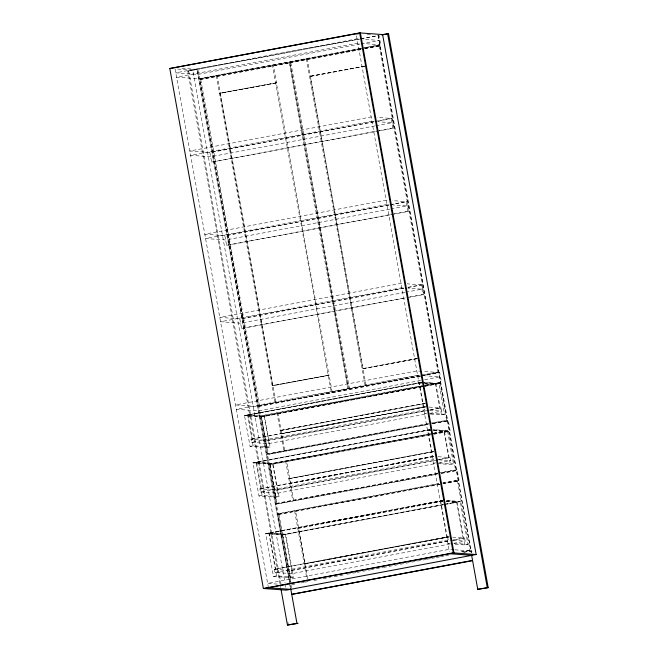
<?xml version="1.0" encoding="UTF-8"?>
<svg xmlns="http://www.w3.org/2000/svg" width="658" height="658" viewBox="0 0 658 658"><rect width="100%" height="100%" fill="white"/><g stroke="black" fill="none" stroke-linecap="round" stroke-linejoin="round"><path stroke-width="0.49" stroke-dasharray="3.29 2.47" d="M279.987 583.588L187.777 71.105L359.91 38.806M360.913 38.616L379.024 35.466L380.76 45.098L364.598 48.133M187.777 71.105L359.827 39.069M360.839 38.88L379.024 35.466M360.099 44.004L197.935 74.428L175.76 72.832L357.064 38.814L359.079 38.962M361.11 43.815L379.238 40.409L363.109 39.25M360.88 48.338L198.716 78.763L176.541 77.167L357.845 43.148L359.86 43.296M361.884 48.149L380.02 44.744L363.89 43.584M360.633 48.634L198.996 78.96L363.586 48.322M364.672 47.87L380.76 45.098M199.843 79.552L290.12 62.847L348.789 388.944L259.449 405.706L258.512 405.641L199.843 79.552L290.12 62.847M419.228 375.726L348.567 388.746L289.898 62.65L360.625 49.383M364.581 48.634L380.176 45.953L364.54 48.889M289.898 62.65L363.561 49.07M364.664 66.047L309.54 76.394L364.59 66.302M364.425 66.293L310.305 76.443L362.912 368.825L417.032 358.668M276.541 82.826L219.484 93.288L276.541 82.826L273.506 65.965L272.577 65.899L331.245 391.995L332.183 392.061L329.148 375.2L272.091 385.67L329.148 375.2M374.048 121.623L209.877 152.426L211.613 162.057L212.542 162.131L375.71 131.51M375.06 121.434L391.173 118.407L392.908 128.039L393.846 128.113L392.11 118.473L377.157 117.404M373.983 121.878L210.807 152.492L189.849 150.986L371.145 116.968L373.152 117.116M378.005 121.121L392.11 118.473M374.83 125.958L210.659 156.76L190.631 155.321L371.926 121.302L373.933 121.45M375.841 125.768L391.954 122.742L377.939 121.738M211.613 162.057L377.799 130.876M378.811 130.687L392.908 128.039M376.721 131.32L393.846 128.113M389.026 204.827L224.847 235.638L226.582 245.269L227.512 245.335L390.688 214.722M390.029 204.638L406.142 201.619L407.878 211.251L408.815 211.317L407.08 201.685L392.127 200.608M388.952 205.09L225.784 235.704L204.819 234.199L386.123 200.18L388.121 200.32M389.955 204.901L407.08 201.685M389.807 209.162L225.628 239.973L205.6 238.533L386.904 204.515L388.903 204.654M390.811 208.981L406.924 205.954L392.908 204.942M226.582 245.269L392.768 214.089M393.78 213.899L407.878 211.251M391.691 214.533L408.815 211.317M403.996 288.039L239.816 318.842L241.552 328.482L406.66 297.737M408.026 287.283L421.12 284.824L422.847 294.463L423.785 294.529L422.049 284.898L407.096 283.82M403.922 288.294L240.754 318.916L219.797 317.403L401.092 283.384L403.091 283.532M407.952 287.538L422.049 284.898M404.777 292.374L240.598 323.177L220.57 321.737L401.874 287.719L403.872 287.867M405.78 292.185L421.901 289.166L407.878 288.155M241.552 328.482L405.731 297.671M409.761 296.914L422.847 294.463M407.672 297.556L423.785 294.529M417.271 358.429L362.147 368.768L419.204 358.306M258.512 405.641L348.789 388.944M348.567 388.746L419.302 375.471M421.301 375.093L438.853 372.05L422.239 375.167M420.577 375.981L257.697 406.545L235.523 404.95L416.818 370.931L421.86 371.293M421.581 375.792L438.993 372.527L422.864 371.367M420.495 376.236L257.936 406.496M421.507 376.047L439.692 372.634L441.428 382.273L425.265 385.3M420.635 380.447L258.479 410.88L236.296 409.284L417.6 375.266L419.615 375.405M424.665 379.691L439.774 376.861L423.645 375.702M270.134 447.029L253.141 445.811L247.589 414.984L264.582 416.201L270.134 447.029L267.049 447.613L250.056 446.387L244.505 415.56L422.008 382.257M422.033 382.397L244.537 415.708L261.53 416.925L423.851 386.468M248.173 415.165L419.5 383.022M424.328 385.234L259.663 416.136L424.254 385.489M425.339 385.045L441.428 382.273M423.3 386.172L260.51 416.72L267.181 453.806L268.119 453.88L428.893 423.711M425.249 385.81L440.844 383.129L261.44 416.785L244.505 415.56M422.263 386.476L264.031 416.169L268.365 440.251L268.916 440.284M423.275 386.287L435.366 384.017L439.7 408.1L440.251 408.141M424.854 386.279L439.026 383.622L424.032 382.545M425.323 403.222L280.152 430.464L425.249 403.477M425.076 403.469L280.917 430.521L281.525 433.885L425.685 406.841M250.978 439.24L424.204 406.743L424.772 409.868L251.537 442.373L250.978 439.24L267.971 440.465L441.197 407.96L441.765 411.094L427.659 413.742M251.924 439.067L424.92 406.784M426.861 406.66L280.76 433.836M268.365 440.251L425.586 410.748M429.616 409.992L439.7 408.1M250.056 446.387L253.141 445.811M426.787 413.224L424.468 413.66L426.466 413.808M251.537 442.373L268.53 443.599L426.655 413.931M430.472 414.096L441.46 414.885L444.545 414.301L439.001 383.474L424.007 382.397M267.181 453.806L428.958 423.456M429.97 423.267L447.514 420.215L430.908 423.333M428.226 424.336L266.597 454.662L428.152 424.591M432.273 423.579L448.361 420.807L450.088 430.439L433.351 433.482M432.191 423.834L448.361 420.807M279.058 496.642L262.065 495.425L256.085 462.187L273.078 463.405L279.058 496.642L275.973 497.226L258.981 496L253.001 462.763L430.505 429.46M430.529 429.6L253.026 462.911L270.019 464.129M256.661 462.368L427.996 430.225M429.748 433.869L272.527 463.372L277.289 489.865L277.849 489.897M433.778 433.112L443.862 431.22L448.624 457.713L449.175 457.754M432.314 433.532L268.332 464.301L432.339 433.671M432.997 433.4L450.088 430.439M437.817 473.324L277.043 503.485L276.105 503.419L269.171 464.885L431.961 434.346M433.918 433.976L449.513 431.294L433.877 434.231M269.171 464.885L432.898 434.412M432.98 451.577L288.821 478.629L433.918 451.643M433.745 451.635L289.586 478.687L290.449 483.498L436.797 456.084M259.902 488.853L433.137 456.356L433.696 459.481L260.469 491.987L259.902 488.853L276.895 490.078L450.13 457.573L450.689 460.707L439.61 462.788M260.856 488.68L432.734 456.57L427.971 430.077M433.844 456.397L289.685 483.449L290.622 483.515M277.289 489.865L435.522 460.172M436.534 459.983L448.624 457.713M258.981 496L262.065 495.425M435.711 462.837L433.4 463.273L436.394 463.487M260.469 491.987L277.462 493.212L435.58 463.536M437.397 463.561L450.393 464.499L453.477 463.915L447.498 430.686L433.499 429.674M276.105 503.419L437.891 473.069M438.894 472.88L456.446 469.828L439.832 472.946M437.159 473.949L275.529 504.275L437.085 474.204M441.197 473.192L457.285 470.412L459.021 480.052L442.859 483.079M441.123 473.447L457.285 470.412M438.886 483.581L277.257 513.914L438.812 483.844M442.933 482.824L459.021 480.052M290.219 581.853L278.104 514.498L440.893 483.959M442.842 483.589L458.437 480.908L443.78 483.655M278.104 514.498L441.822 484.025M293.534 577.082L276.541 575.865L268.826 532.988L285.819 534.214L293.534 577.082L290.449 577.666L273.457 576.441L265.742 533.572L443.245 500.269M443.27 500.409L265.766 533.712L282.759 534.938L443.064 504.859M269.402 533.177L440.737 501.026M442.916 501.001L297.745 528.242L298.683 528.308M442.842 501.256L298.51 528.3L304.925 563.939L449.085 536.895M443.5 504.489L285.268 534.173L291.765 570.297L292.316 570.338M444.504 504.299L456.594 502.029L463.1 538.154L463.651 538.195M265.742 533.572L282.734 534.79L443.525 504.628M444.528 504.439L460.238 501.486L467.945 544.355L464.861 544.939L453.872 544.141M447.095 504.102L460.263 501.635L446.264 500.623M450.056 543.977L291.93 573.653L274.937 572.427L274.378 569.293L447.605 536.788L448.172 539.922L452.169 540.21M275.324 569.121L449.332 536.648M449.258 536.903L304.161 563.89M274.937 572.427L448.172 539.922M291.765 570.297L449.998 540.613M451.001 540.424L463.1 538.154M274.378 569.293L291.371 570.519L449.537 540.843M453.518 540.095L464.597 538.014L465.165 541.147L454.086 543.22M273.457 576.441L276.541 575.865M450.187 543.278L447.868 543.714L449.866 543.853M461.184 551.848L470.914 550.269L462.122 551.914M463.75 552.12L471.761 550.853L472.107 552.786M291.823 584.625L294.842 584.057M300.887 582.922L304.07 582.322M304.917 582.165L308.109 581.565M313.981 580.471L317.197 579.854M323.045 578.769L330.332 577.395M334.124 576.688L343.468 574.928M347.218 574.228L356.595 572.468M357.286 572.345L369.73 570.001M370.38 569.886L382.857 567.533M383.474 567.426L426.787 559.3M427.313 559.193L431.352 558.436M431.821 558.354L435.851 557.597M436.402 557.49L439.881 556.841M440.441 556.734L444.479 555.977M445.491 555.788L448.526 555.212M463.676 552.375L471.761 550.853M367.238 34.553L371.268 34.841M181.912 68.284L197.03 69.37L289.314 582.256M177.635 69.082L192.761 70.176L285.037 583.062M438.754 372.568L439.692 372.634M418.924 382.833L422.921 383.12M423.925 383.195L435.917 384.058L441.46 414.885M418.949 382.981L420.947 383.12M424.945 383.408L435.941 384.198M429.205 407.096L441.197 407.96M423.259 406.915L423.81 406.957L419.475 382.874M429.764 410.23L441.765 411.094M430.554 413.298L444.545 414.301M247.622 415.124L264.615 416.349M433.523 429.822L447.522 430.825M427.42 430.036L432.413 430.398M433.416 430.472L444.413 431.261L450.393 464.499M427.445 430.184L432.438 430.546M433.441 430.612L444.438 431.401M438.129 456.71L450.13 457.573M432.183 456.529L432.734 456.57M438.697 459.843L450.689 460.707M439.478 462.911L453.477 463.915M256.11 462.327L273.103 463.553M253.001 462.763L269.994 463.989L275.973 497.226M446.239 500.483L460.238 501.486M440.161 500.845L442.16 500.985M446.157 501.273L457.154 502.07L464.861 544.939M440.186 500.985L442.184 501.133M446.182 501.421L457.178 502.21M452.605 537.15L464.597 538.014M446.659 536.969L447.21 537.01L440.712 500.886M453.165 540.284L465.165 541.147M453.954 543.352L467.945 544.355M268.851 533.136L285.843 534.362M453.971 549.751L448.929 549.389L267.633 583.407L277.709 584.131M454.974 549.825L471.103 550.985M378.325 35.351L471.416 552.72M378.087 35.4L471.21 552.934M379.238 45.887L437.915 371.984M439.906 383.055L446.585 420.149M448.575 431.229L455.509 469.763M457.499 480.842L469.985 550.203M356.513 35.779L449.398 551.988M290.828 62.716L349.505 388.812M289.183 62.781L347.86 388.878M307.763 578.801L295.648 511.447L294.71 511.381L307.196 580.743M267.971 440.465L268.53 443.599M276.895 490.078L277.462 493.212M291.371 570.519L291.93 573.653M267.049 447.613L261.497 416.785L268.119 453.88M282.734 534.79L290.449 577.666M200.772 79.618L259.449 405.706M270.109 464.959L277.043 503.485M279.033 514.564L291.519 583.926M290.77 583.901L198.198 69.394L197.268 69.329L290.565 587.874M290.959 584.904L291.502 587.939M289.495 583.268L290.433 588.474M285.218 584.074L285.95 588.12M188.706 71.171L281.279 585.678M287.826 622.065L288.377 625.1M280.168 584.6L280.711 587.635M248.148 415.025L252.475 439.108M256.636 462.229L261.407 488.721M269.377 533.029L275.875 569.154M175.036 68.786L268.25 586.878M276.368 82.818L220.249 93.346L272.856 385.72L328.975 375.192L276.368 82.818M307.442 59.598L306.505 59.533L365.182 385.629L366.119 385.695L307.442 59.598M217.387 76.501L216.449 76.435L275.126 402.523L276.064 402.589L217.387 76.501M278.054 413.668L277.117 413.602L283.795 450.689L284.725 450.763L278.054 413.668M286.724 461.842L285.786 461.768L292.72 500.302L293.657 500.376L286.724 461.842"/><path stroke-width="0.99" d="M169.813 68.522L359.655 32.9L382.602 34.553L476.153 554.521L286.312 590.136L263.373 588.491L169.813 68.522L360.419 32.958L453.979 552.926L264.138 588.548M381.887 34.685L388.516 33.681L488.187 587.61L477.757 589.321L471.515 554.645M381.87 34.932L388.516 33.681M263.373 588.491L453.214 552.868L476.153 554.521M472.559 560.419L291.733 594.355L472.485 560.682M287.439 625.034L297.868 623.315L287.439 625.034L281.073 589.65M477.757 589.321L488.187 587.61M356.151 33.755L358.166 33.903M449.71 553.723L471.885 555.319M268.406 587.742L290.589 589.338M387.578 33.616L487.249 587.545M359.655 32.9L453.214 552.868M290.696 588.573L296.931 623.249"/></g></svg>
